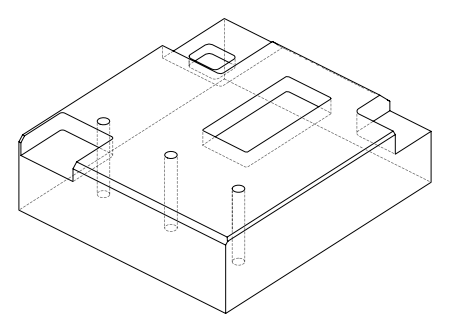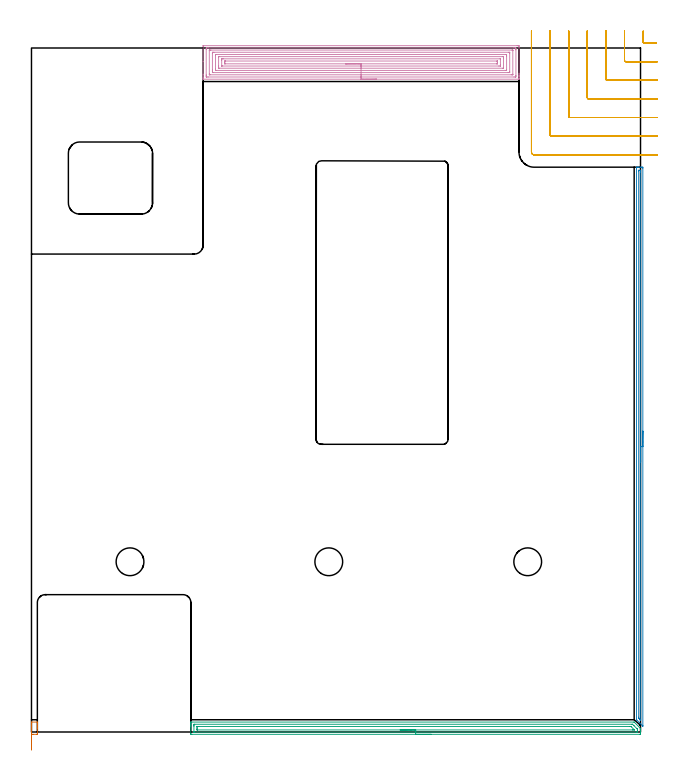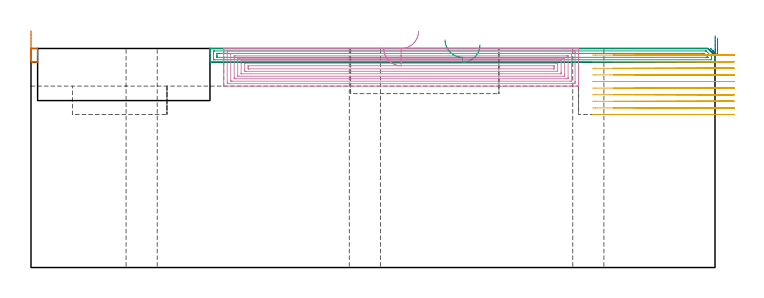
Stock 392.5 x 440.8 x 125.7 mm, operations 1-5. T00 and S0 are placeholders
(PLAN: 21 operations, 15 tool changes, 264.2 min)
(1 AREA_MILL | FG_CHAMFER_SURFACE | UGT0205_001 | 0.25 min | 273 mm3)
(2 AREA_MILL_1 | FG_CHAMFER_SURFACE_1 | UGT0205_001 | 5.9 min | 3077 mm3)
(3 AREA_MILL_2 | FG_CHAMFER_SURFACE_2 | UGT0205_001 | 7.15 min | 9172 mm3)
(4 AREA_MILL_3 | FG_CHAMFER_SURFACE_3 | UGT0205_001 | 13.37 min | 51242 mm3)
(5 MILL_CORNER_NOTCH_RECTANGULAR | CORNER_NOTCH_RECTANGULAR | NXT0201_012 | Follow Part, ap 4, ae 75% | 14.13 min | 225223 mm3)
(6 MILL_CORNER_NOTCH_RECTANGULAR_1 | CORNER_NOTCH_RECTANGULAR_1 | NXT0201_013 | Follow Part, ap 2.5, ae 75% | 42.51 min | 315259 mm3)
(7 MILL_RECTANGULAR_POCKET | POCKET_RECTANGULAR_STRAIGHT | NXT0201_011 | Follow Part, ap 3, ae 75% | 3.94 min | 40287 mm3)
(8 MILL_RECTANGULAR_POCKET_1 | POCKET_RECTANGULAR_STRAIGHT_1 | NXT0201_008 | Follow Part, ap 1.5, ae 75% | 129.02 min | 402555 mm3)
(9 MILL_SLOT | SLOT_PARTIAL_RECTANGULAR | NXT0201_013 | Follow Part, ap 2.5, ae 75% | 44.03 min | 261073 mm3)
(10 SPOT_DRILL | STEP1HOLE | NXT0321_9005460120000 | 0.05 min | 169 mm3)
(11 SPOT_DRILL_1 | STEP1HOLE_1 | NXT0321_9005460120000 | 0.05 min | 169 mm3)
(12 SPOT_DRILL_2 | STEP1HOLE_2 | NXT0321_9005460120000 | 0.05 min | 205 mm3)
(13 DRILL_BLIND_HOLE_INTO_CENTER | STEP1HOLE | NXT0301_088 | 0.08 min | 1512 mm3)
(14 GUN_DRILL_THROUGH_HOLE | STEP1HOLE | UGT0307_008 | 0.62 min | 10375 mm3)
(15 DRILL_TO_ENLARGE_THROUGH_HOLE | STEP1HOLE | UGT0301_249 | 0.54 min | 19463 mm3)
(16 DRILL_BLIND_HOLE_INTO_CENTER_1 | STEP1HOLE_1 | NXT0301_088 | 0.08 min | 1591 mm3)
(17 GUN_DRILL_THROUGH_HOLE_1 | STEP1HOLE_1 | UGT0307_008 | 0.62 min | 10313 mm3)
(18 DRILL_TO_ENLARGE_THROUGH_HOLE_1 | STEP1HOLE_1 | UGT0301_249 | 0.54 min | 19500 mm3)
(19 DRILL_BLIND_HOLE_INTO_CENTER_2 | STEP1HOLE_2 | NXT0301_088 | 0.08 min | 1548 mm3)
(20 GUN_DRILL_THROUGH_HOLE_2 | STEP1HOLE_2 | UGT0307_008 | 0.62 min | 10386 mm3)
(21 DRILL_TO_ENLARGE_THROUGH_HOLE_2 | STEP1HOLE_2 | UGT0301_249 | 0.54 min | 19458 mm3)
(TOOL UGT0205_001 | Chamfer Mill 20 x 3 x 45 deg. | D20 FL50 Z2)
(TOOL NXT0201_012 | ENDMILL 16mm [2P460-1600-NA 1630] | D16 FL38 Z6)
(TOOL NXT0201_013 | ENDMILL 10mm | D10 FL30 Z4)
(TOOL NXT0201_011 | ENDMILL 12mm [2P460-1200-NA 1630] | D12 FL38 Z6)
(TOOL NXT0201_008 | ENDMILL 6mm [2P460-0600-NA 1630] | D6 FL26 Z6)
(TOOL NXT0321_9005460120000 | NC Spot Drill, 142deg, 12mm, Carbide, Uncoated | D12 PA142 FL30 Z2)
(TOOL NXT0301_088 | Carbide Drill 11.7mm [860.1-1170-035A1-MM 2214] | D11.7 PA140 FL55 Z2)
(TOOL UGT0307_008 | Gun Drill 11 mm | D11 PA130 FL24 Z1)
(TOOL UGT0301_249 | Twist Drill 17.9 mm | D17.9 PA118 FL130 Z2)
(OP 1 AREA_MILL)
G17 G21 G94 G90
T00 M6
G54
G17 G0 G90 X0. Y-11.692 S1061 M3
G43 Z135.7 H0
Z121.705
G94 G1 Y-11.047 Z121.118 F250.
Y-10.354 Z120.588
Y-9.617 Z120.122
Y-8.842 Z119.721
Y-8.035 Z119.389
Y-7.202 Z119.129
Y-6.35 Z118.943
Y-5.485 Z118.831
Y-4.613 Z118.796
Y-3.742 Z118.836
Y-2.877 Z118.952
Y-2.026 Z119.143
Y-1.195 Z119.408
Y-0.389 Z119.744
Y0.383 Z120.149
Y1.118 Z120.62
Y1.808 Z121.153
Y2.45 Z121.744
Y3.33 Z122.627
Y3.971 Z123.268
Y4.21 Z123.506
Y4.688 Z123.987
X0.001 Y6.167 Z125.466
X0.01 Y6.401 Z125.699
X0.108 Y6.4 Z125.7
X3.679
X3.79 Y6.394 Z125.692
X3.8 Y6.166 Z125.465
Y5.492 Z124.791
Y4.688 Z123.987
Y4.21 Z123.506
Y3.971 Z123.268
Y3.33 Z122.627
Y3.091 Z122.388
Y2.453 Z121.747
Y-0.749 Z118.547
X3.797 Y-1.07 Z118.227
X3.791 Y-1.491 Z117.805
X3.665 Y-1.495 Z117.802
X3.234 Y-1.5 Z117.8
X1.001
X0.575
X0.135 Y-1.495 Z117.802
X0.009 Y-1.491 Z117.805
X0. Y-1.07 Z118.226
Y2.45 Z121.744
Y3.04 Z122.387
Y3.571 Z123.078
Y4.041 Z123.814
Y4.444 Z124.587
Y4.779 Z125.393
Y5.042 Z126.225
Y5.231 Z127.076
Y5.346 Z127.941
Y5.384 Z128.813
Y5.347 Z129.684
Y5.234 Z130.549
Y5.046 Z131.401
Y4.784 Z132.233
Y4.451 Z133.04
Y4.048 Z133.814
Y3.58 Z134.55
Y3.05 Z135.242
Y2.461 Z135.886
M5
M2
(OP 2 AREA_MILL_1)
G17 G21 G94 G90
T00 M6
G54
G17 G0 G90 X394. Y193.9 S1061 M3
G43 Z135.7 H0
Z131.6
G94 G1 Y193.862 Z130.728 F250.
Y193.748 Z129.863
Y193.559 Z129.012
Y193.297 Z128.18
Y192.963 Z127.374
Y192.56 Z126.6
Y192.092 Z125.864
Y191.56 Z125.172
Y190.971 Z124.529
Y190.328 Z123.94
Y189.636 Z123.408
Y188.9 Z122.94
Y188.126 Z122.537
Y187.32 Z122.203
Y186.488 Z121.941
Y185.637 Z121.752
Y184.772 Z121.638
Y183.9 Z121.6
Y3.936
X393.999 Y3.906 Z121.599
X393.992 Y3.813 Z121.597
X393.973 Y3.823 Z121.617
X393.833 Y3.966 Z121.765
X393.692 Y4.106 Z121.903
X392.047 Y5.752 Z123.551
X390.088 Y7.712 Z125.511
X389.934 Y7.868 Z125.661
X389.904 Y7.905 Z125.69
X389.9 Y7.984 Z125.7
Y363.834
X389.902 Y363.99 Z125.688
X390.012 Y363.996 Z125.58
X390.129 Y364. Z125.47
X390.43 Z125.169
X391.079 Z124.516
X392.274 Z123.322
X392.821 Z122.773
X393.419 Z122.176
X393.692 Y363.996 Z121.903
X393.993 Y363.99 Z121.603
X393.997 Y363.699 Z121.601
X393.999 Y363.387
X394. Y183.9 Z121.6
X392.586 Z123.014
X392.585 Y7.985 Z123.015
X392.584 Y7.804 Z123.016
X392.581 Y7.714 Z123.019
X392.58 Y7.685 Z123.02
X392.557 Y7.705 Z123.043
X392.267 Y7.985 Z123.333
X391.95 Y8.3 Z123.65
X391.374 Y8.878 Z124.226
X391.336 Y8.923 Z124.264
X391.321 Y8.944 Z124.279
X391.319 Y8.96 Z124.281
X391.316 Y9.041 Z124.284
X391.315 Y9.203 Z124.285
X391.314 Y9.529 Z124.286
X391.315 Y361.601 Z124.285
X391.316 Y361.927 Z124.284
X391.318 Y361.967 Z124.282
X391.32 Y361.982 Z124.28
X391.33 Y361.99 Z124.27
X391.432 Y361.995 Z124.168
X391.562 Y361.999 Z124.038
X391.95 Z123.65
X392.434 Y361.998 Z123.166
X392.551 Y361.993 Z123.049
X392.573 Y361.991 Z123.027
X392.579 Y361.951 Z123.021
X392.583 Y361.846 Z123.017
X392.585 Y361.601 Z123.015
X392.586 Y360.95 Z123.014
Y360.708
Y183.9
Y183.028 Z123.052
Y182.164 Z123.166
Y181.312 Z123.355
Y180.48 Z123.617
Y179.674 Z123.951
Y178.9 Z124.354
Y178.164 Z124.823
Y177.472 Z125.354
Y176.829 Z125.943
Y176.24 Z126.586
Y175.709 Z127.278
Y175.24 Z128.014
Y174.837 Z128.788
Y174.503 Z129.594
Y174.241 Z130.426
Y174.052 Z131.278
Y173.938 Z132.143
Y173.9 Z133.014
G0 Z135.7
M5
M2
(OP 3 AREA_MILL_2)
G17 G21 G94 G90
T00 M6
G54
G17 G0 G90 X257.6 Y-1.5 S1061 M3
G43 Z135.7 H0
Z127.8
G94 G1 X257.562 Z126.928 F250.
X257.448 Z126.063
X257.259 Z125.212
X256.997 Z124.38
X256.663 Z123.574
X256.26 Z122.8
X255.792 Z122.064
X255.26 Z121.372
X254.671 Z120.729
X254.028 Z120.139
X253.336 Z119.608
X252.6 Z119.14
X251.826 Z118.737
X251.02 Z118.403
X250.188 Z118.141
X249.336 Z117.952
X248.472 Z117.838
X247.6 Z117.8
X103.319
X102.887 Y-1.495 Z117.803
X102.71 Y-1.492 Z117.806
X102.7 Y-1.07 Z118.227
Y3.33 Z122.624
Y3.871 Z123.168
Y4.21 Z123.506
Y4.751 Z124.048
Y5.09 Z124.385
Y5.767 Z125.066
Y6.069 Z125.369
X102.701 Y6.404 Z125.694
X102.872 Y6.4 Z125.7
X388.314
X388.388 Y6.401 Z125.699
X388.484 Y6.317 Z125.614
X392.351 Y2.45 Z121.749
X392.492 Y2.311 Z121.603
X392.498 Y2.283 Z121.575
X392.5 Y2.112 Z121.411
Y1.367 Z120.667
Y0.69 Z119.985
Y-0.528 Z118.769
X392.495 Y-1.07 Z118.225
X392.49 Y-1.491 Z117.805
X392.313 Y-1.495 Z117.802
X391.881 Y-1.5 Z117.8
X247.6
Y-0.086 Z119.214
X105.105
X104.999 Y-0.085 Z119.215
X104.739 Y-0.08 Z119.22
X104.714 Y-0.079 Z119.221
X104.709 Y-0.062 Z119.238
X104.703 Y-0.029 Z119.271
X104.701 Y0.003 Z119.303
X104.7 Y3.729 Z123.029
X104.702 Y4.21 Z123.51
X104.706 Y4.603 Z123.903
X104.721 Y4.979 Z124.279
X105.105 Y4.984 Z124.284
X105.212 Y4.985 Z124.285
X387.021
X387.218 Y4.983 Z124.283
X387.315 Y4.981 Z124.281
X387.36 Y4.978 Z124.278
X387.415 Y4.93 Z124.23
X388.14 Y4.21 Z123.51
X388.308 Y4.043 Z123.343
X390.095 Y2.255 Z121.555
X390.433 Y1.907 Z121.207
X390.474 Y1.865 Z121.165
X390.49 Y1.809 Z121.109
X390.495 Y1.703 Z121.003
X390.498 Y1.57 Z120.87
X390.5 Y1.171 Z120.471
X390.498 Y0.69 Z119.99
X390.494 Y0.297 Z119.597
X390.479 Y-0.079 Z119.221
X390.095 Y-0.084 Z119.216
X389.988 Y-0.085 Z119.215
X247.6 Y-0.086 Z119.214
Y1.328 Z120.628
X106.892 Y1.329 Z120.629
X106.81 Y1.33 Z120.63
X106.746 Y1.333 Z120.633
X106.711 Y1.335 Z120.635
X106.709 Y1.381 Z120.681
X106.703 Y1.57 Z120.87
X106.701 Y1.759 Z121.059
X106.7 Y2.45 Z121.75
Y2.639 Z121.939
X106.704 Y3.33 Z122.63
X106.708 Y3.511 Z122.811
X106.717 Y3.565 Z122.865
X106.77 Y3.567 Z122.867
X106.892 Y3.569 Z122.869
X107.54 Y3.571 Z122.871
X107.785
X385.628
X386.281 Y3.567 Z122.867
X386.302 Y3.565 Z122.865
X386.355 Y3.534 Z122.834
X386.467 Y3.43 Z122.73
X386.521 Y3.379 Z122.679
X388.329 Y1.57 Z120.87
X388.491 Y1.39 Z120.69
X388.483 Y1.335 Z120.635
X388.43 Y1.333 Z120.633
X388.308 Y1.331 Z120.631
X387.66 Y1.329 Z120.629
X387.415 Y1.328 Z120.628
X247.6
X246.728 Z120.666
X245.864 Z120.78
X245.012 Z120.969
X244.18 Z121.231
X243.374 Z121.565
X242.6 Z121.968
X241.864 Z122.437
X241.172 Z122.968
X240.529 Z123.557
X239.94 Z124.201
X239.408 Z124.893
X238.94 Z125.628
X238.537 Z126.402
X238.203 Z127.208
X237.941 Z128.04
X237.752 Z128.892
X237.638 Z129.757
X237.6 Z130.628
G0 Z135.7
M5
M2
(OP 4 AREA_MILL_3)
G17 G21 G94 G90
T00 M6
G54
G17 G0 G90 X222.4 Y420.7 S1061 M3
G43 Z135.7 H0
G94 G1 X222.362 Z134.828 F250.
X222.248 Z133.963
X222.059 Z133.112
X221.797 Z132.28
X221.463 Z131.474
X221.06 Z130.7
X220.592 Z129.964
X220.06 Z129.272
X219.471 Z128.629
X218.828 Z128.04
X218.136 Z127.508
X217.4 Z127.04
X216.626 Z126.637
X215.82 Z126.303
X214.988 Z126.041
X214.136 Z125.852
X213.272 Z125.738
X212.4 Z125.7
X110.749
X110.61 Y420.703 Z125.688
X110.607 Y420.739 Z125.652
X110.6 Y421.079 Z125.32
Y421.564 Z124.835
Y422.158 Z124.238
Y423.344 Z123.053
Y423.937 Z122.457
Y432.093 Z114.304
Y442.108 Z104.289
Y442.121 Z104.279
X110.607 Y442.293 Z104.107
X110.815 Y442.3 Z104.1
X313.037
X313.605 Y442.299 Z104.101
X314.168 Y442.294 Z104.104
X314.193 Y442.292 Z104.106
X314.197 Y441.732 Z104.665
X314.2 Y441.139 Z105.258
Y424.53 Z121.864
Y423.937 Z122.457
Y423.344 Z123.053
Y423.047 Z123.349
Y422.454 Z123.942
Y422.158 Z124.238
Y421.564 Z124.835
Y421.079 Z125.321
X314.193 Y420.739 Z125.652
X314.19 Y420.703 Z125.688
X314.051 Y420.7 Z125.7
X212.4
Y422.114 Z124.286
X113.87
X113.018 Y422.117 Z124.283
X112.978 Y422.12 Z124.28
X112.61 Y422.158 Z124.242
X112.603 Y422.532 Z123.868
X112.601 Y423.047 Z123.353
X112.6 Y423.424 Z122.976
X112.601 Y439.953 Z106.447
X112.602 Y440.328 Z106.072
X112.61 Y440.842 Z105.558
X112.94 Y440.88 Z105.52
X112.978 Y440.882 Z105.518
X113.826 Y440.886 Z105.514
X310.93
X311.782 Y440.883 Z105.517
X311.822 Y440.88 Z105.52
X312.19 Y440.842 Z105.558
X312.197 Y440.468 Z105.932
X312.199 Y439.953 Z106.447
X312.2 Y439.576 Z106.824
X312.199 Y423.047 Z123.353
X312.198 Y422.672 Z123.728
X312.19 Y422.158 Z124.242
X311.86 Y422.12 Z124.28
X311.822 Y422.118 Z124.282
X310.974 Y422.114 Z124.286
X212.4
Y423.528 Z122.872
X115.171 Y423.529 Z122.871
X114.761 Y423.53 Z122.87
X114.626 Y423.533 Z122.867
X114.611 Y423.535 Z122.865
X114.606 Y423.583 Z122.817
X114.602 Y423.669 Z122.731
X114.6 Y424.098 Z122.302
X114.601 Y439.063 Z107.337
X114.602 Y439.222 Z107.178
X114.61 Y439.384 Z107.016
X114.617 Y439.465 Z106.935
X114.66 Y439.467 Z106.933
X114.761 Y439.469 Z106.931
X115.244 Y439.471 Z106.929
X115.653 Y439.472 Z106.928
X309.629 Y439.471 Z106.929
X310.039 Y439.47 Z106.93
X310.174 Y439.467 Z106.933
X310.189 Y439.465 Z106.935
X310.194 Y439.417 Z106.983
X310.198 Y439.331 Z107.069
X310.2 Y439.224 Z107.176
Y439.063 Z107.337
Y423.937 Z122.463
X310.198 Y423.778 Z122.622
X310.19 Y423.616 Z122.784
X310.183 Y423.535 Z122.865
X310.14 Y423.533 Z122.867
X310.039 Y423.53 Z122.87
X309.556 Y423.529 Z122.871
X309.147 Y423.528 Z122.872
X212.4
Y424.943 Z121.457
X117.32
X116.647 Y424.949 Z121.451
X116.614
X116.61 Y424.987 Z121.413
X116.605 Y425.083 Z121.317
X116.602 Y425.276 Z121.124
X116.6 Y426.606 Z119.794
Y437.283 Z109.117
X116.602 Y437.701 Z108.699
X116.606 Y437.909 Z108.491
X116.61 Y438.013 Z108.387
X116.618 Y438.051 Z108.349
X116.666 Y438.052 Z108.348
X117.436 Y438.057 Z108.343
X117.553
X307.48
X308.153 Y438.051 Z108.349
X308.186
X308.19 Y438.013 Z108.387
X308.195 Y437.917 Z108.483
X308.198 Y437.724 Z108.676
X308.2 Y437.339 Z109.061
Y425.717 Z120.683
X308.198 Y425.299 Z121.101
X308.194 Y425.091 Z121.309
X308.19 Y424.987 Z121.413
X308.182 Y424.949 Z121.451
X308.134 Y424.948 Z121.452
X307.364 Y424.943 Z121.457
X307.247
X212.4
Y426.357 Z120.043
X119.22
X118.97 Y426.358 Z120.042
X118.803 Y426.36 Z120.04
X118.671 Y426.364 Z120.036
X118.61 Y426.371 Z120.029
X118.608 Y426.401 Z119.999
X118.604 Y426.606 Z119.794
X118.6 Y427.224 Z119.176
Y427.496 Z118.904
Y436.122 Z110.278
X118.602 Y436.394 Z110.006
X118.605 Y436.548 Z109.852
X118.61 Y436.624 Z109.776
X118.613 Y436.636 Z109.764
X118.649 Y436.639 Z109.761
X118.72 Y436.641 Z109.759
X118.97 Y436.643 Z109.757
X119.22
X305.58
X305.83 Y436.642 Z109.758
X305.997 Y436.64 Z109.76
X306.129 Y436.636 Z109.764
X306.19 Y436.63 Z109.77
X306.192 Y436.599 Z109.801
X306.196 Y436.394 Z110.006
X306.2 Y435.776 Z110.624
Y435.504 Z110.896
Y426.878 Z119.522
X306.198 Y426.606 Z119.794
X306.195 Y426.452 Z119.948
X306.19 Y426.376 Z120.024
X306.187 Y426.364 Z120.036
X306.151 Y426.361 Z120.039
X306.08 Y426.359 Z120.041
X305.83 Y426.357 Z120.043
X305.58
X212.4
Y427.771 Z118.629
X121.003 Y427.772 Z118.628
X120.726 Y427.773 Z118.627
X120.645 Y427.776 Z118.624
X120.611 Y427.778 Z118.622
X120.609 Y427.796 Z118.604
X120.602 Y427.896 Z118.504
X120.6 Y429.276 Z117.124
Y435.016 Z111.384
X120.603 Y435.15 Z111.25
X120.606 Y435.199 Z111.201
X120.61 Y435.221 Z111.179
X120.62 Y435.223 Z111.177
X120.695 Y435.226 Z111.174
X121.003 Y435.228 Z111.172
X303.797
X304.074 Y435.227 Z111.173
X304.156 Y435.224 Z111.176
X304.189 Y435.222 Z111.178
X304.191 Y435.204 Z111.196
X304.198 Y435.104 Z111.296
X304.2 Y434.614 Z111.786
Y434.212 Z112.188
Y427.984 Z118.416
X304.197 Y427.85 Z118.55
X304.194 Y427.801 Z118.599
X304.19 Y427.779 Z118.621
X304.18 Y427.777 Z118.623
X304.105 Y427.774 Z118.626
X303.797 Y427.772 Z118.628
X212.4 Y427.771 Z118.629
Y429.185 Z117.215
X122.786 Y429.186 Z117.214
X122.696 Y429.188 Z117.212
X122.637 Y429.192 Z117.208
X122.609 Y429.197 Z117.203
X122.606 Y429.214 Z117.186
X122.603 Y429.276 Z117.124
X122.6 Y429.461 Z116.939
X122.601 Y433.02 Z113.38
X122.61 Y433.724 Z112.676
X122.615 Y433.808 Z112.592
X122.699 Y433.812 Z112.588
X122.786 Y433.813 Z112.587
X123.588 Y433.815 Z112.585
X302.014 Y433.814 Z112.586
X302.104 Y433.812 Z112.588
X302.163 Y433.808 Z112.592
X302.191 Y433.803 Z112.597
X302.194 Y433.786 Z112.614
X302.197 Y433.724 Z112.676
X302.2 Y433.539 Z112.861
X302.199 Y429.98 Z116.42
X302.19 Y429.276 Z117.124
X302.185 Y429.192 Z117.208
X302.101 Y429.188 Z117.212
X302.014 Y429.187 Z117.213
X301.212 Y429.185 Z117.215
X212.4
Y430.6 Z115.8
X124.733
X124.691
X124.649 Y430.603 Z115.797
X124.62 Y430.606 Z115.794
X124.61 Y430.636 Z115.764
X124.6 Y431.025 Z115.375
Y431.055 Z115.345
Y431.915 Z114.485
Y431.945 Z114.455
X124.609 Y432.374 Z114.026
X124.611 Y432.394 Z114.006
X124.65 Y432.396 Z114.004
X124.731 Y432.399 Z114.001
X124.853 Y432.4 Z114.
X125.005
X300.067
X300.109
X300.151 Y432.397 Z114.003
X300.18 Y432.394 Z114.006
X300.19 Y432.364 Z114.036
X300.2 Y431.975 Z114.425
Y431.945 Z114.455
Y431.085 Z115.315
Y431.055 Z115.345
X300.191 Y430.626 Z115.774
X300.189 Y430.606 Z115.794
X300.15 Y430.604 Z115.796
X300.069 Y430.601 Z115.799
X299.947 Y430.6 Z115.8
X299.795
X212.4
X211.528 Z115.839
X210.664 Z115.952
X209.812 Z116.141
X208.98 Z116.404
X208.174 Z116.737
X207.4 Z117.14
X206.664 Z117.609
X205.972 Z118.14
X205.329 Z118.729
X204.74 Z119.373
X204.208 Z120.065
X203.74 Z120.8
X203.337 Z121.574
X203.003 Z122.38
X202.741 Z123.212
X202.552 Z124.064
X202.438 Z124.929
X202.4 Z125.8
G0 Z135.7
M5
M2
(OP 5 MILL_CORNER_NOTCH_RECTANGULAR)
G17 G21 G94 G90
T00 M6
G54
G17 G0 G90 X394.197 Y451.617 S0 M3
G43 Z135.7 H1
Z121.91
G94 G1 X394.2 Y448.617 F250.
Y448.546 F500.
Y444.794
G3 X394.994 Y444. R0.8
G1 X399.832
X402.832 F250.
G0 Z135.7
X382.187 Y451.8
Z121.91
G1 X382.199 Y448.8
X382.2 Y448.546 F500.
Y432.795
G3 X382.995 Y432. R0.8
G1 X400.5
X403.5 F250.
G0 Z135.7
X370.183 Y451.8
Z121.91
G1 X370.199 Y448.8
X370.2 Y448.546 F500.
Y420.795
G3 X370.995 Y420. R0.8
G1 X400.5
X403.5 F250.
G0 Z135.7
X358.178 Y451.8
Z121.91
G1 X358.199 Y448.8
X358.2 Y448.546 F500.
Y408.795
G3 X358.995 Y408. R0.8
G1 X400.5
X403.5 F250.
G0 Z135.7
X346.167 Y451.8
Z121.91
G1 X346.199 Y448.8
G2 X346.2 Y448.546 R24. F500.
G1 Y396.795
G3 X346.995 Y396. R0.8
G1 X400.5
X403.5 F250.
G0 Z135.7
X334.134 Y451.799
Z121.91
G1 X334.197 Y448.8
G2 X334.2 Y448.546 R12. F500.
G1 Y384.796
G3 X334.996 Y384. R0.8
G1 X400.5
X403.5 F250.
G0 Z135.7
X322.2 Y451.546
Z121.91
G1 Y448.546
Y373.8 F500.
G3 X324. Y372. R1.8
G1 X400.5
X403.5 F250.
G0 Z135.7
X394.197 Y451.617
Z118.12
G1 X394.2 Y448.617
Y448.546 F500.
Y444.794
G3 X394.994 Y444. R0.8
G1 X399.832
X402.832 F250.
G0 Z135.7
X382.187 Y451.8
Z118.12
G1 X382.199 Y448.8
X382.2 Y448.546 F500.
Y432.795
G3 X382.995 Y432. R0.8
G1 X400.5
X403.5 F250.
G0 Z135.7
X370.183 Y451.8
Z118.12
G1 X370.199 Y448.8
X370.2 Y448.546 F500.
Y420.795
G3 X370.995 Y420. R0.8
G1 X400.5
X403.5 F250.
G0 Z135.7
X358.178 Y451.8
Z118.12
G1 X358.199 Y448.8
X358.2 Y448.546 F500.
Y408.795
G3 X358.995 Y408. R0.8
G1 X400.5
X403.5 F250.
G0 Z135.7
X346.167 Y451.8
Z118.12
G1 X346.199 Y448.8
G2 X346.2 Y448.546 R24. F500.
G1 Y396.795
G3 X346.995 Y396. R0.8
G1 X400.5
X403.5 F250.
G0 Z135.7
X334.134 Y451.799
Z118.12
G1 X334.197 Y448.8
G2 X334.2 Y448.546 R12. F500.
G1 Y384.796
G3 X334.996 Y384. R0.8
G1 X400.5
X403.5 F250.
G0 Z135.7
X322.2 Y451.546
Z118.12
G1 Y448.546
Y373.8 F500.
G3 X324. Y372. R1.8
G1 X400.5
X403.5 F250.
G0 Z135.7
X394.197 Y451.617
Z114.33
G1 X394.2 Y448.617
Y448.546 F500.
Y444.794
G3 X394.994 Y444. R0.8
G1 X399.832
X402.832 F250.
G0 Z135.7
X382.187 Y451.8
Z114.33
G1 X382.199 Y448.8
X382.2 Y448.546 F500.
Y432.795
G3 X382.995 Y432. R0.8
G1 X400.5
X403.5 F250.
G0 Z135.7
X370.183 Y451.8
Z114.33
G1 X370.199 Y448.8
X370.2 Y448.546 F500.
Y420.795
G3 X370.995 Y420. R0.8
G1 X400.5
X403.5 F250.
G0 Z135.7
X358.178 Y451.8
Z114.33
G1 X358.199 Y448.8
X358.2 Y448.546 F500.
Y408.795
G3 X358.995 Y408. R0.8
G1 X400.5
X403.5 F250.
G0 Z135.7
X346.167 Y451.8
Z114.33
G1 X346.199 Y448.8
G2 X346.2 Y448.546 R24. F500.
G1 Y396.795
G3 X346.995 Y396. R0.8
G1 X400.5
X403.5 F250.
G0 Z135.7
X334.134 Y451.799
Z114.33
G1 X334.197 Y448.8
G2 X334.2 Y448.546 R12. F500.
G1 Y384.796
G3 X334.996 Y384. R0.8
G1 X400.5
X403.5 F250.
G0 Z135.7
X322.2 Y451.546
Z114.33
G1 Y448.546
Y373.8 F500.
G3 X324. Y372. R1.8
G1 X400.5
X403.5 F250.
G0 Z135.7
X394.2 Y451.617
Z110.54
G1 Y448.617
Y444.794 F500.
G3 X394.994 Y444. R0.8
G1 X399.832
X402.832 F250.
G0 Z135.7
X382.2 Y451.8
Z110.54
G1 Y448.8
Y432.795 F500.
G3 X382.995 Y432. R0.8
G1 X400.5
X403.5 F250.
G0 Z135.7
X370.2 Y451.8
Z110.54
G1 Y448.8
Y420.795 F500.
G3 X370.995 Y420. R0.8
G1 X400.5
X403.5 F250.
G0 Z135.7
X358.2 Y451.8
Z110.54
G1 Y448.8
Y408.795 F500.
G3 X358.995 Y408. R0.8
G1 X400.5
X403.5 F250.
G0 Z135.7
X346.2 Y451.8
Z110.54
G1 Y448.8
Y396.795 F500.
G3 X346.995 Y396. R0.8
G1 X400.5
X403.5 F250.
G0 Z135.7
X334.2 Y451.8
Z110.54
G1 Y448.8
Y384.796 F500.
G3 X334.996 Y384. R0.8
G1 X400.5
X403.5 F250.
G0 Z135.7
X322.2 Y451.8
Z110.54
G1 Y448.8
Y373.8 F500.
G3 X324. Y372. R1.8
G1 X400.5
X403.5 F250.
G0 Z135.7
X394.2 Y451.617
Z106.75
G1 Y448.617
Y444.794 F500.
G3 X394.994 Y444. R0.8
G1 X399.832
X402.832 F250.
G0 Z135.7
X382.2 Y451.8
Z106.75
G1 Y448.8
Y432.795 F500.
G3 X382.995 Y432. R0.8
G1 X400.5
X403.5 F250.
G0 Z135.7
X370.2 Y451.8
Z106.75
G1 Y448.8
Y420.795 F500.
G3 X370.995 Y420. R0.8
G1 X400.5
X403.5 F250.
G0 Z135.7
X358.2 Y451.8
Z106.75
G1 Y448.8
Y408.795 F500.
G3 X358.995 Y408. R0.8
G1 X400.5
X403.5 F250.
G0 Z135.7
X346.2 Y451.8
Z106.75
G1 Y448.8
Y396.795 F500.
G3 X346.995 Y396. R0.8
G1 X400.5
X403.5 F250.
G0 Z135.7
X334.2 Y451.8
Z106.75
G1 Y448.8
Y384.796 F500.
G3 X334.996 Y384. R0.8
G1 X400.5
X403.5 F250.
G0 Z135.7
X322.2 Y451.8
Z106.75
G1 Y448.8
Y373.8 F500.
G3 X324. Y372. R1.8
G1 X400.5
X403.5 F250.
G0 Z135.7
X394.2 Y451.617
Z102.96
G1 Y448.617
Y444.794 F500.
G3 X394.994 Y444. R0.8
G1 X399.832
X402.832 F250.
G0 Z135.7
X382.2 Y451.8
Z102.96
G1 Y448.8
Y432.795 F500.
G3 X382.995 Y432. R0.8
G1 X400.5
X403.5 F250.
G0 Z135.7
X370.2 Y451.8
Z102.96
G1 Y448.8
Y420.795 F500.
G3 X370.995 Y420. R0.8
G1 X400.5
X403.5 F250.
G0 Z135.7
X358.2 Y451.8
Z102.96
G1 Y448.8
Y408.795 F500.
G3 X358.995 Y408. R0.8
G1 X400.5
X403.5 F250.
G0 Z135.7
X346.2 Y451.8
Z102.96
G1 Y448.8
Y396.795 F500.
G3 X346.995 Y396. R0.8
G1 X400.5
X403.5 F250.
G0 Z135.7
X334.2 Y451.8
Z102.96
G1 Y448.8
Y384.796 F500.
G3 X334.996 Y384. R0.8
G1 X400.5
X403.5 F250.
G0 Z135.7
X322.2 Y451.8
Z102.96
G1 Y448.8
Y373.8 F500.
G3 X324. Y372. R1.8
G1 X400.5
X403.5 F250.
G0 Z135.7
X394.2 Y451.617
Z99.17
G1 Y448.617
Y444.794 F500.
G3 X394.994 Y444. R0.8
G1 X399.832
X402.832 F250.
G0 Z135.7
X382.2 Y451.8
Z99.17
G1 Y448.8
Y432.795 F500.
G3 X382.995 Y432. R0.8
G1 X400.5
X403.5 F250.
G0 Z135.7
X370.2 Y451.8
Z99.17
G1 Y448.8
Y420.795 F500.
G3 X370.995 Y420. R0.8
G1 X400.5
X403.5 F250.
G0 Z135.7
X358.2 Y451.8
Z99.17
G1 Y448.8
Y408.795 F500.
G3 X358.995 Y408. R0.8
G1 X400.5
X403.5 F250.
G0 Z135.7
X346.2 Y451.8
Z99.17
G1 Y448.8
Y396.795 F500.
G3 X346.995 Y396. R0.8
G1 X400.5
X403.5 F250.
G0 Z135.7
X334.2 Y451.8
Z99.17
G1 Y448.8
Y384.796 F500.
G3 X334.996 Y384. R0.8
G1 X400.5
X403.5 F250.
G0 Z135.7
X322.2 Y451.8
Z99.17
G1 Y448.8
Y373.8 F500.
G3 X324. Y372. R1.8
G1 X400.5
X403.5 F250.
G0 Z135.7
X394.2 Y451.617
Z95.38
G1 Y448.617
Y444.794 F500.
G3 X394.994 Y444. R0.8
G1 X399.832
X402.832 F250.
G0 Z135.7
X382.2 Y451.8
Z95.38
G1 Y448.8
Y432.795 F500.
G3 X382.995 Y432. R0.8
G1 X400.5
X403.5 F250.
G0 Z135.7
X370.2 Y451.8
Z95.38
G1 Y448.8
Y420.795 F500.
G3 X370.995 Y420. R0.8
G1 X400.5
X403.5 F250.
G0 Z135.7
X358.2 Y451.8
Z95.38
G1 Y448.8
Y408.795 F500.
G3 X358.995 Y408. R0.8
G1 X400.5
X403.5 F250.
G0 Z135.7
X346.2 Y451.8
Z95.38
G1 Y448.8
Y396.795 F500.
G3 X346.995 Y396. R0.8
G1 X400.5
X403.5 F250.
G0 Z135.7
X334.2 Y451.8
Z95.38
G1 Y448.8
Y384.796 F500.
G3 X334.996 Y384. R0.8
G1 X400.5
X403.5 F250.
G0 Z135.7
X322.2 Y451.8
Z95.38
G1 Y448.8
Y373.8 F500.
G3 X324. Y372. R1.8
G1 X400.5
X403.5 F250.
G0 Z135.7
X394.2 Y451.617
Z91.59
G1 Y448.617
Y444.794 F500.
G3 X394.994 Y444. R0.8
G1 X399.832
X402.832 F250.
G0 Z135.7
X382.2 Y451.8
Z91.59
G1 Y448.8
Y432.795 F500.
G3 X382.995 Y432. R0.8
G1 X400.5
X403.5 F250.
G0 Z135.7
X370.2 Y451.8
Z91.59
G1 Y448.8
Y420.795 F500.
G3 X370.995 Y420. R0.8
G1 X400.5
X403.5 F250.
G0 Z135.7
X358.2 Y451.8
Z91.59
G1 Y448.8
Y408.795 F500.
G3 X358.995 Y408. R0.8
G1 X400.5
X403.5 F250.
G0 Z135.7
X346.2 Y451.8
Z91.59
G1 Y448.8
Y396.795 F500.
G3 X346.995 Y396. R0.8
G1 X400.5
X403.5 F250.
G0 Z135.7
X334.2 Y451.8
Z91.59
G1 Y448.8
Y384.796 F500.
G3 X334.996 Y384. R0.8
G1 X400.5
X403.5 F250.
G0 Z135.7
X322.2 Y451.8
Z91.59
G1 Y448.8
Y373.8 F500.
G3 X324. Y372. R1.8
G1 X400.5
X403.5 F250.
G0 Z135.7
X394.2 Y451.617
Z87.8
G1 Y448.617
Y444.794 F500.
G3 X394.994 Y444. R0.8
G1 X399.832
X402.832 F250.
G0 Z135.7
X382.2 Y451.8
Z87.8
G1 Y448.8
Y432.795 F500.
G3 X382.995 Y432. R0.8
G1 X400.5
X403.5 F250.
G0 Z135.7
X370.2 Y451.8
Z87.8
G1 Y448.8
Y420.795 F500.
G3 X370.995 Y420. R0.8
G1 X400.5
X403.5 F250.
G0 Z135.7
X358.2 Y451.8
Z87.8
G1 Y448.8
Y408.795 F500.
G3 X358.995 Y408. R0.8
G1 X400.5
X403.5 F250.
G0 Z135.7
X346.2 Y451.8
Z87.8
G1 Y448.8
Y396.795 F500.
G3 X346.995 Y396. R0.8
G1 X400.5
X403.5 F250.
G0 Z135.7
X334.2 Y451.8
Z87.8
G1 Y448.8
Y384.796 F500.
G3 X334.996 Y384. R0.8
G1 X400.5
X403.5 F250.
G0 Z135.7
X322.2 Y451.8
Z87.8
G1 Y448.8
Y373.8 F500.
G3 X324. Y372. R1.8
G1 X400.5
X403.5 F250.
G0 Z135.7
M5
M2
